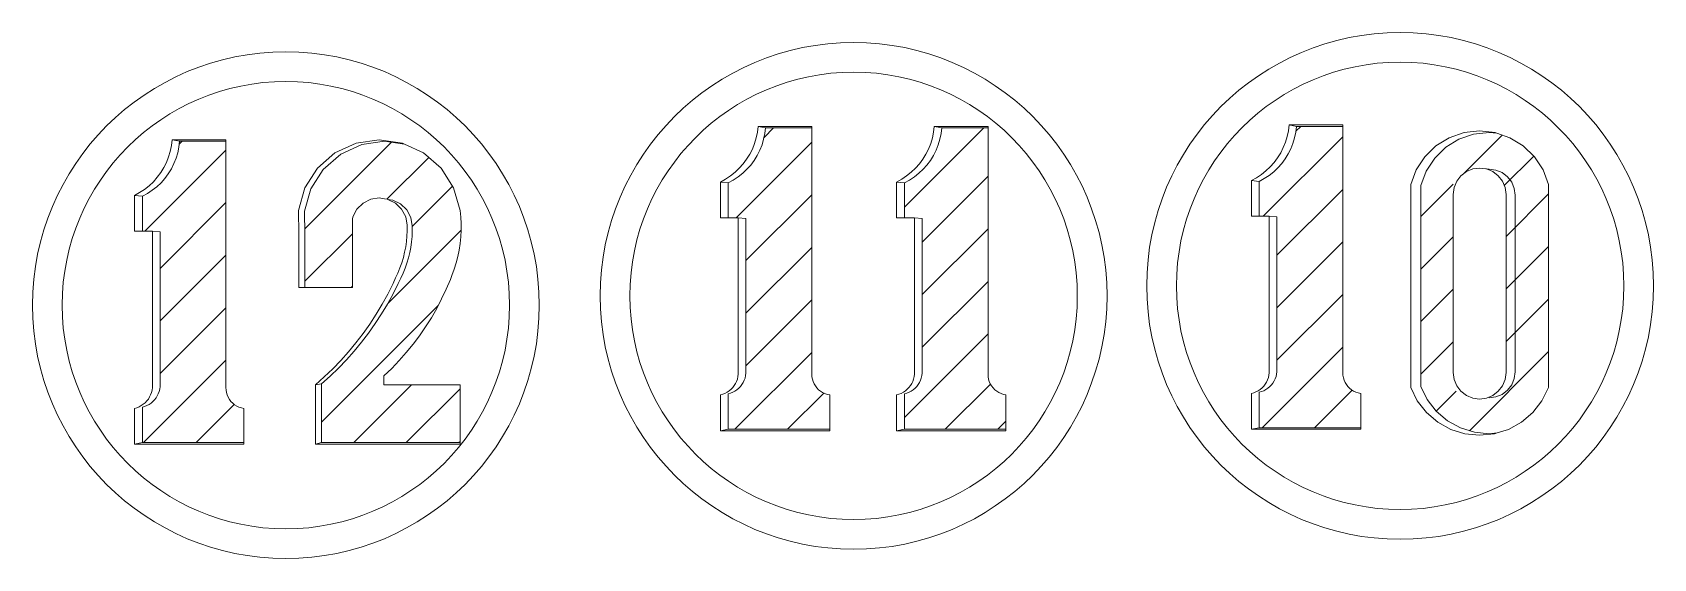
# Model space of a CAD drawing. Header units: inches. Extents: x 91 to 9019, y -381 to 2878.
# Drawn here: x 4569.5 to 4619.7, y 1417.7 to 1434 of the extents above; entities that cross this region are included whole.
import ezdxf

# ---------------------------------------------------------------- set-up
doc = ezdxf.new("R2010")
doc.units = ezdxf.units.IN
doc.header["$MEASUREMENT"] = 0
pattern_1 = [(45, (4025.287, 1972.0265), (-0.8148213, 0.8148213), [])]

msp = doc.modelspace()

# ---------------------------------------------------------------- hatches: boundary and pattern name
at = {"lineweight": 20}
h = msp.add_hatch(dxfattribs=at)
h.set_pattern_fill('ANSI31', color=256, scale=9.218651)
h.set_pattern_definition(pattern_1)
h.paths.add_polyline_path([(4610.498, 1422.831), (4610.428, 1422.864), (4610.363, 1422.905), (4610.303, 1422.954), (4610.249, 1423.009), (4610.203, 1423.07), (4610.163, 1423.136), (4610.132, 1423.207), (4610.11, 1423.28), (4610.096, 1423.356), (4610.091, 1423.433), (4610.091, 1431.074), (4608.658, 1431.074), (4608.637, 1430.895), (4608.6, 1430.719), (4608.548, 1430.547), (4608.482, 1430.38), (4608.401, 1430.219), (4608.307, 1430.066), (4608.2, 1429.922), (4608.08, 1429.787), (4607.95, 1429.664), (4607.809, 1429.552), (4607.659, 1429.453), (4607.501, 1429.367), (4607.501, 1428.285), (4607.813, 1428.285), (4608.051, 1428.268), (4608.051, 1423.464), (4608.041, 1423.389), (4608.023, 1423.316), (4607.998, 1423.246), (4607.965, 1423.178), (4607.926, 1423.115), (4607.88, 1423.056), (4607.828, 1423.002), (4607.771, 1422.953), (4607.709, 1422.911), (4607.642, 1422.876), (4607.573, 1422.848), (4607.501, 1422.827), (4607.501, 1421.728), (4610.647, 1421.728), (4610.647, 1422.791), (4610.571, 1422.807)])
h = msp.add_hatch(dxfattribs=at)
h.set_pattern_fill('ANSI31', color=256, scale=9.218651)
h.set_pattern_definition(pattern_1)
h.paths.add_polyline_path([(4575.868, 1422.369), (4575.798, 1422.402), (4575.733, 1422.443), (4575.673, 1422.492), (4575.619, 1422.547), (4575.572, 1422.608), (4575.533, 1422.675), (4575.502, 1422.745), (4575.479, 1422.819), (4575.466, 1422.895), (4575.461, 1422.972), (4575.461, 1430.612), (4574.027, 1430.612), (4574.006, 1430.433), (4573.97, 1430.257), (4573.918, 1430.085), (4573.851, 1429.918), (4573.771, 1429.758), (4573.676, 1429.605), (4573.569, 1429.46), (4573.45, 1429.326), (4573.319, 1429.202), (4573.179, 1429.09), (4573.029, 1428.991), (4572.871, 1428.906), (4572.871, 1427.823), (4573.183, 1427.823), (4573.42, 1427.806), (4573.42, 1423.002), (4573.41, 1422.928), (4573.393, 1422.855), (4573.367, 1422.784), (4573.335, 1422.717), (4573.295, 1422.653), (4573.249, 1422.594), (4573.198, 1422.54), (4573.14, 1422.492), (4573.078, 1422.45), (4573.012, 1422.415), (4572.943, 1422.386), (4572.871, 1422.366), (4572.871, 1421.266), (4576.016, 1421.266), (4576.016, 1422.329), (4575.941, 1422.345)])
h = msp.add_hatch(dxfattribs=at)
h.set_pattern_fill('ANSI31', color=256, scale=9.218651)
h.set_pattern_definition(pattern_1)
h.paths.add_polyline_path([(4582.722, 1423.062), (4580.363, 1423.062), (4580.363, 1423.34), (4580.604, 1423.57), (4580.835, 1423.809), (4581.056, 1424.058), (4581.267, 1424.316), (4581.466, 1424.582), (4581.655, 1424.856), (4581.833, 1425.138), (4581.998, 1425.426), (4582.152, 1425.722), (4582.293, 1426.023), (4582.422, 1426.33), (4582.465, 1426.449), (4582.538, 1426.642), (4582.601, 1426.838), (4582.653, 1427.037), (4582.695, 1427.238), (4582.726, 1427.441), (4582.747, 1427.646), (4582.757, 1427.851), (4582.756, 1428.057), (4582.745, 1428.262), (4582.722, 1428.467), (4582.524, 1429.163), (4582.136, 1429.774), (4581.591, 1430.251), (4581, 1430.523), (4580.382, 1430.612), (4579.672, 1430.509), (4579.021, 1430.21), (4578.481, 1429.738), (4578.097, 1429.133), (4577.901, 1428.443), (4577.908, 1427.727), (4577.908, 1426.077), (4579.385, 1426.077), (4579.385, 1428.245), (4579.523, 1428.506), (4579.715, 1428.693), (4579.953, 1428.812), (4580.217, 1428.853), (4580.382, 1428.826), (4580.481, 1428.812), (4580.485, 1428.81), (4580.643, 1428.785), (4580.879, 1428.667), (4581.069, 1428.483), (4581.193, 1428.249), (4581.24, 1427.989), (4581.24, 1427.822), (4581.233, 1427.654), (4581.217, 1427.488), (4581.193, 1427.322), (4581.161, 1427.158), (4581.121, 1426.995), (4581.073, 1426.835), (4581.017, 1426.677), (4580.954, 1426.522), (4580.884, 1426.37), (4580.806, 1426.196), (4580.645, 1425.876), (4580.472, 1425.563), (4580.287, 1425.256), (4580.091, 1424.956), (4579.884, 1424.664), (4579.667, 1424.38), (4579.439, 1424.104), (4579.2, 1423.837), (4578.952, 1423.579), (4578.694, 1423.33), (4578.427, 1423.092), (4578.427, 1421.266), (4582.722, 1421.266)])
h = msp.add_hatch(dxfattribs=at)
h.set_pattern_fill('ANSI31', color=256, scale=9.218651)
h.set_pattern_definition(pattern_1)
h.paths.add_polyline_path([(4594.035, 1422.785), (4593.965, 1422.818), (4593.9, 1422.859), (4593.84, 1422.907), (4593.786, 1422.962), (4593.739, 1423.023), (4593.7, 1423.09), (4593.669, 1423.16), (4593.646, 1423.234), (4593.632, 1423.31), (4593.628, 1423.387), (4593.628, 1431.027), (4592.194, 1431.027), (4592.173, 1430.849), (4592.136, 1430.673), (4592.085, 1430.5), (4592.018, 1430.333), (4591.938, 1430.173), (4591.843, 1430.02), (4591.736, 1429.875), (4591.617, 1429.741), (4591.486, 1429.617), (4591.345, 1429.506), (4591.195, 1429.406), (4591.037, 1429.321), (4591.037, 1428.238), (4591.35, 1428.238), (4591.587, 1428.221), (4591.587, 1423.417), (4591.577, 1423.343), (4591.559, 1423.27), (4591.534, 1423.199), (4591.502, 1423.132), (4591.462, 1423.068), (4591.416, 1423.009), (4591.364, 1422.955), (4591.307, 1422.907), (4591.245, 1422.865), (4591.179, 1422.83), (4591.109, 1422.802), (4591.037, 1422.781), (4591.037, 1421.681), (4594.183, 1421.681), (4594.183, 1422.744), (4594.108, 1422.76)])
h = msp.add_hatch(dxfattribs=at)
h.set_pattern_fill('ANSI31', color=256, scale=9.218651)
h.set_pattern_definition(pattern_1)
h.paths.add_polyline_path([(4599.499, 1422.785), (4599.429, 1422.818), (4599.364, 1422.859), (4599.304, 1422.907), (4599.25, 1422.962), (4599.203, 1423.023), (4599.164, 1423.09), (4599.133, 1423.16), (4599.11, 1423.234), (4599.097, 1423.31), (4599.092, 1423.387), (4599.092, 1431.027), (4597.658, 1431.027), (4597.637, 1430.849), (4597.601, 1430.673), (4597.549, 1430.5), (4597.483, 1430.333), (4597.402, 1430.173), (4597.308, 1430.02), (4597.2, 1429.875), (4597.081, 1429.741), (4596.95, 1429.617), (4596.81, 1429.506), (4596.66, 1429.406), (4596.502, 1429.321), (4596.502, 1428.238), (4596.814, 1428.238), (4597.051, 1428.221), (4597.051, 1423.417), (4597.041, 1423.343), (4597.024, 1423.27), (4596.998, 1423.199), (4596.966, 1423.132), (4596.926, 1423.068), (4596.881, 1423.009), (4596.829, 1422.955), (4596.771, 1422.907), (4596.709, 1422.865), (4596.643, 1422.83), (4596.574, 1422.802), (4596.502, 1422.781), (4596.502, 1421.681), (4599.647, 1421.681), (4599.647, 1422.744), (4599.572, 1422.76)])
h = msp.add_hatch(dxfattribs=at)
h.set_pattern_fill('ANSI31', color=256, scale=9.218651)
h.set_pattern_definition(pattern_1)
h.paths.add_polyline_path([(4612.512, 1429.238), (4612.512, 1423.01), (4612.714, 1422.601), (4612.993, 1422.241), (4613.34, 1421.944), (4613.738, 1421.723), (4614.173, 1421.587), (4614.627, 1421.541), (4614.876, 1421.566), (4615.232, 1421.678), (4615.635, 1421.901), (4615.984, 1422.2), (4616.267, 1422.564), (4616.47, 1422.977), (4616.47, 1429.267), (4616.301, 1429.721), (4616.036, 1430.127), (4615.689, 1430.466), (4615.276, 1430.72), (4614.87, 1430.86), (4614.627, 1430.887), (4614.15, 1430.834), (4613.695, 1430.678), (4613.286, 1430.426), (4612.942, 1430.091), (4612.68, 1429.688)])
h.paths.add_polyline_path([(4615.155, 1423.042), (4614.457, 1422.507), (4613.59, 1422.866), (4613.515, 1423.437), (4613.515, 1429.356), (4614.212, 1429.891), (4614.535, 1429.757), (4614.902, 1429.715), (4615.155, 1429.105)], flags=16)

# ---------------------------------------------------------------- linework, layer by layer
for p, q in [((4591.037, 1429.321), (4591.037, 1428.238)), ((4596.502, 1429.321), (4596.502, 1428.238)), ((4607.501, 1429.367), (4607.501, 1428.285)), ((4572.871, 1428.906), (4572.871, 1427.823)), ((4591.037, 1421.681), (4594.183, 1421.681)), ((4596.502, 1421.681), (4599.647, 1421.681)), ((4607.501, 1421.728), (4610.647, 1421.728)), ((4572.871, 1421.266), (4576.016, 1421.266))]:
    msp.add_line(p, q, dxfattribs=at)
for points in [[(4590.794, 1421.634), (4594.183, 1421.634), (4594.183, 1421.681), (4594.183, 1422.744), (4594.108, 1422.76), (4594.035, 1422.785), (4593.965, 1422.818), (4593.9, 1422.859), (4593.84, 1422.907), (4593.786, 1422.962), (4593.739, 1423.023), (4593.7, 1423.09), (4593.669, 1423.16), (4593.646, 1423.234), (4593.632, 1423.31), (4593.628, 1423.387), (4593.628, 1431.027), (4593.628, 1431.072), (4591.962, 1431.072), (4591.941, 1430.891), (4591.904, 1430.714), (4591.852, 1430.54), (4591.785, 1430.371), (4591.703, 1430.209), (4591.608, 1430.054), (4591.5, 1429.909), (4591.379, 1429.773), (4591.248, 1429.648), (4591.105, 1429.535), (4590.954, 1429.435), (4590.794, 1429.348), (4590.794, 1428.238), (4591.037, 1428.238), (4591.35, 1428.238), (4591.35, 1423.387), (4591.339, 1423.312), (4591.322, 1423.238), (4591.296, 1423.167), (4591.263, 1423.099), (4591.223, 1423.035), (4591.177, 1422.975), (4591.125, 1422.92), (4591.067, 1422.872), (4591.004, 1422.829), (4590.937, 1422.794), (4590.867, 1422.765), (4590.794, 1422.744), (4590.794, 1421.634), (4591.037, 1421.681), (4591.037, 1422.781), (4591.109, 1422.802), (4591.179, 1422.83), (4591.245, 1422.865), (4591.307, 1422.907), (4591.364, 1422.955), (4591.416, 1423.009), (4591.462, 1423.068), (4591.502, 1423.132), (4591.534, 1423.199), (4591.559, 1423.27), (4591.577, 1423.343), (4591.587, 1423.417), (4591.587, 1428.221), (4591.35, 1428.238)], [(4591.962, 1431.072), (4592.194, 1431.027), (4593.628, 1431.027)], [(4596.259, 1421.634), (4599.647, 1421.634), (4599.647, 1421.681), (4599.647, 1422.744), (4599.572, 1422.76), (4599.499, 1422.785), (4599.429, 1422.818), (4599.364, 1422.859), (4599.304, 1422.907), (4599.25, 1422.962), (4599.203, 1423.023), (4599.164, 1423.09), (4599.133, 1423.16), (4599.11, 1423.234), (4599.097, 1423.31), (4599.092, 1423.387), (4599.092, 1431.027), (4599.092, 1431.072), (4597.427, 1431.072), (4597.405, 1430.891), (4597.368, 1430.714), (4597.316, 1430.54), (4597.249, 1430.371), (4597.168, 1430.209), (4597.072, 1430.054), (4596.964, 1429.909), (4596.844, 1429.773), (4596.712, 1429.648), (4596.57, 1429.535), (4596.418, 1429.435), (4596.259, 1429.348), (4596.259, 1428.238), (4596.502, 1428.238), (4596.814, 1428.238), (4596.814, 1423.387), (4596.804, 1423.312), (4596.786, 1423.238), (4596.76, 1423.167), (4596.727, 1423.099), (4596.688, 1423.035), (4596.641, 1422.975), (4596.589, 1422.92), (4596.531, 1422.872), (4596.468, 1422.829), (4596.401, 1422.794), (4596.331, 1422.765), (4596.259, 1422.744), (4596.259, 1421.634), (4596.502, 1421.681), (4596.502, 1422.781), (4596.574, 1422.802), (4596.643, 1422.83), (4596.709, 1422.865), (4596.771, 1422.907), (4596.829, 1422.955), (4596.881, 1423.009), (4596.926, 1423.068), (4596.966, 1423.132), (4596.998, 1423.199), (4597.024, 1423.27), (4597.041, 1423.343), (4597.051, 1423.417), (4597.051, 1428.221), (4596.814, 1428.238)], [(4597.427, 1431.072), (4597.658, 1431.027), (4599.092, 1431.027)], [(4607.258, 1421.681), (4610.647, 1421.681), (4610.647, 1421.728), (4610.647, 1422.791), (4610.571, 1422.807), (4610.498, 1422.831), (4610.428, 1422.864), (4610.363, 1422.905), (4610.303, 1422.954), (4610.249, 1423.009), (4610.203, 1423.07), (4610.163, 1423.136), (4610.132, 1423.207), (4610.11, 1423.28), (4610.096, 1423.356), (4610.091, 1423.433), (4610.091, 1431.074), (4610.091, 1431.118), (4608.426, 1431.118), (4608.405, 1430.938), (4608.368, 1430.76), (4608.316, 1430.586), (4608.248, 1430.418), (4608.167, 1430.255), (4608.072, 1430.101), (4607.963, 1429.955), (4607.843, 1429.819), (4607.711, 1429.695), (4607.569, 1429.582), (4607.417, 1429.482), (4607.258, 1429.395), (4607.258, 1428.285), (4607.501, 1428.285), (4607.813, 1428.285), (4607.813, 1423.433), (4607.803, 1423.358), (4607.785, 1423.285), (4607.76, 1423.214), (4607.727, 1423.145), (4607.687, 1423.081), (4607.641, 1423.021), (4607.588, 1422.967), (4607.53, 1422.918), (4607.468, 1422.876), (4607.401, 1422.84), (4607.331, 1422.812), (4607.258, 1422.791), (4607.258, 1421.681), (4607.501, 1421.728), (4607.501, 1422.827), (4607.573, 1422.848), (4607.642, 1422.876), (4607.709, 1422.911), (4607.771, 1422.953), (4607.828, 1423.002), (4607.88, 1423.056), (4607.926, 1423.115), (4607.965, 1423.178), (4607.998, 1423.246), (4608.023, 1423.316), (4608.041, 1423.389), (4608.051, 1423.464), (4608.051, 1428.268), (4607.813, 1428.285)], [(4607.258, 1429.395), (4607.501, 1429.367), (4607.659, 1429.453), (4607.809, 1429.552), (4607.95, 1429.664), (4608.08, 1429.787), (4608.2, 1429.922), (4608.307, 1430.066), (4608.401, 1430.219), (4608.482, 1430.38), (4608.548, 1430.547), (4608.6, 1430.719), (4608.637, 1430.895), (4608.658, 1431.074)], [(4608.426, 1431.118), (4608.658, 1431.074), (4610.091, 1431.074)], [(4572.628, 1421.219), (4576.016, 1421.219), (4576.016, 1421.266), (4576.016, 1422.329), (4575.941, 1422.345), (4575.868, 1422.369), (4575.798, 1422.402), (4575.733, 1422.443), (4575.673, 1422.492), (4575.619, 1422.547), (4575.572, 1422.608), (4575.533, 1422.675), (4575.502, 1422.745), (4575.479, 1422.819), (4575.466, 1422.895), (4575.461, 1422.972), (4575.461, 1430.612), (4575.461, 1430.657), (4573.796, 1430.657), (4573.774, 1430.476), (4573.737, 1430.299), (4573.685, 1430.125), (4573.618, 1429.956), (4573.537, 1429.794), (4573.441, 1429.639), (4573.333, 1429.494), (4573.213, 1429.358), (4573.081, 1429.233), (4572.939, 1429.12), (4572.787, 1429.02), (4572.628, 1428.933), (4572.628, 1427.823), (4572.871, 1427.823), (4573.183, 1427.823), (4573.183, 1422.972), (4573.173, 1422.897), (4573.155, 1422.823), (4573.129, 1422.752), (4573.096, 1422.684), (4573.057, 1422.619), (4573.01, 1422.56), (4572.958, 1422.505), (4572.9, 1422.456), (4572.837, 1422.414), (4572.77, 1422.378), (4572.7, 1422.35), (4572.628, 1422.329), (4572.628, 1421.219), (4572.871, 1421.266), (4572.871, 1422.366), (4572.943, 1422.386), (4573.012, 1422.415), (4573.078, 1422.45), (4573.14, 1422.492), (4573.198, 1422.54), (4573.249, 1422.594), (4573.295, 1422.653), (4573.335, 1422.717), (4573.367, 1422.784), (4573.393, 1422.855), (4573.41, 1422.928), (4573.42, 1423.002), (4573.42, 1427.806), (4573.183, 1427.823)], [(4572.628, 1428.933), (4572.871, 1428.906), (4573.029, 1428.991), (4573.179, 1429.09), (4573.319, 1429.202), (4573.45, 1429.326), (4573.569, 1429.46), (4573.676, 1429.605), (4573.771, 1429.758), (4573.851, 1429.918), (4573.918, 1430.085), (4573.97, 1430.257), (4574.006, 1430.433), (4574.027, 1430.612)], [(4573.796, 1430.657), (4574.027, 1430.612), (4575.461, 1430.612)], [(4577.719, 1426.077), (4577.719, 1427.743), (4577.712, 1428.467), (4577.911, 1429.163), (4578.298, 1429.774), (4578.843, 1430.251), (4579.501, 1430.553), (4580.217, 1430.657), (4580.934, 1430.553), (4581, 1430.523), (4581.591, 1430.251), (4582.136, 1429.774), (4582.524, 1429.163), (4582.722, 1428.467), (4582.745, 1428.262), (4582.756, 1428.057), (4582.757, 1427.851), (4582.747, 1427.646), (4582.726, 1427.441), (4582.695, 1427.238), (4582.653, 1427.037), (4582.601, 1426.838), (4582.538, 1426.642), (4582.465, 1426.449), (4582.422, 1426.33), (4582.293, 1426.023), (4582.152, 1425.722), (4581.998, 1425.426), (4581.833, 1425.138), (4581.655, 1424.856), (4581.466, 1424.582), (4581.267, 1424.316), (4581.056, 1424.058), (4580.835, 1423.809), (4580.604, 1423.57), (4580.363, 1423.34), (4580.363, 1423.062), (4582.722, 1423.062), (4582.722, 1421.266), (4582.722, 1421.219), (4578.244, 1421.219)], [(4577.908, 1426.077), (4577.908, 1427.727), (4577.901, 1428.443), (4578.097, 1429.133), (4578.481, 1429.738), (4579.021, 1430.21), (4579.672, 1430.509), (4580.382, 1430.612), (4581, 1430.523)], [(4590.794, 1429.348), (4591.037, 1429.321), (4591.195, 1429.406), (4591.345, 1429.506), (4591.486, 1429.617), (4591.617, 1429.741), (4591.736, 1429.875), (4591.843, 1430.02), (4591.938, 1430.173), (4592.018, 1430.333), (4592.085, 1430.5), (4592.136, 1430.673), (4592.173, 1430.849), (4592.194, 1431.027)], [(4596.259, 1429.348), (4596.502, 1429.321), (4596.66, 1429.406), (4596.81, 1429.506), (4596.95, 1429.617), (4597.081, 1429.741), (4597.2, 1429.875), (4597.308, 1430.02), (4597.402, 1430.173), (4597.483, 1430.333), (4597.549, 1430.5), (4597.601, 1430.673), (4597.637, 1430.849), (4597.658, 1431.027)], [(4614.876, 1421.566), (4614.627, 1421.541), (4614.173, 1421.587), (4613.738, 1421.723), (4613.34, 1421.944), (4612.993, 1422.241), (4612.714, 1422.601), (4612.512, 1423.01), (4612.512, 1429.238), (4612.68, 1429.688), (4612.942, 1430.091), (4613.286, 1430.426), (4613.695, 1430.678), (4614.15, 1430.834), (4614.627, 1430.887), (4614.87, 1430.86)], [(4614.627, 1422.654), (4614.837, 1422.682), (4615.033, 1422.763), (4615.201, 1422.892), (4615.33, 1423.06), (4615.411, 1423.256), (4615.439, 1423.466), (4615.439, 1428.935), (4615.411, 1429.145), (4615.33, 1429.341), (4615.201, 1429.509), (4615.033, 1429.638), (4614.837, 1429.719), (4614.627, 1429.747), (4614.335, 1429.78), (4614.123, 1429.752), (4613.925, 1429.671), (4613.755, 1429.54), (4613.625, 1429.37), (4613.543, 1429.173), (4613.515, 1428.961), (4613.515, 1423.437)], [(4613.515, 1423.437), (4613.543, 1423.225), (4613.625, 1423.028), (4613.755, 1422.858), (4613.925, 1422.727), (4614.123, 1422.646), (4614.335, 1422.618), (4614.547, 1422.646), (4614.745, 1422.727), (4614.915, 1422.858), (4615.045, 1423.028), (4615.127, 1423.225), (4615.155, 1423.437), (4615.155, 1428.961), (4615.127, 1429.173), (4615.045, 1429.37), (4614.915, 1429.54), (4614.745, 1429.671), (4614.547, 1429.752), (4614.335, 1429.78)], [(4577.719, 1426.077), (4577.908, 1426.077), (4579.385, 1426.077), (4579.385, 1428.197), (4579.398, 1428.27), (4579.523, 1428.506), (4579.715, 1428.693), (4579.953, 1428.812), (4580.217, 1428.853), (4580.382, 1428.826), (4580.481, 1428.812), (4580.485, 1428.81)], [(4580.911, 1428.506), (4580.72, 1428.693), (4580.485, 1428.81), (4580.643, 1428.785), (4580.879, 1428.667), (4581.069, 1428.483), (4581.193, 1428.249), (4581.24, 1427.989), (4581.24, 1427.822), (4581.233, 1427.654), (4581.217, 1427.488), (4581.193, 1427.322), (4581.161, 1427.158), (4581.121, 1426.995), (4581.073, 1426.835), (4581.017, 1426.677), (4580.954, 1426.522), (4580.884, 1426.37), (4580.806, 1426.196), (4580.645, 1425.876), (4580.472, 1425.563), (4580.287, 1425.256), (4580.091, 1424.956), (4579.884, 1424.664), (4579.667, 1424.38), (4579.439, 1424.104), (4579.2, 1423.837), (4578.952, 1423.579), (4578.694, 1423.33), (4578.427, 1423.092)], [(4580.911, 1428.506), (4581.037, 1428.27), (4581.084, 1428.008), (4581.085, 1427.839), (4581.077, 1427.67), (4581.06, 1427.502), (4581.036, 1427.334), (4581.004, 1427.168), (4580.964, 1427.004), (4580.915, 1426.842), (4580.859, 1426.683), (4580.796, 1426.526), (4580.725, 1426.373), (4580.645, 1426.197), (4580.483, 1425.874), (4580.308, 1425.558), (4580.122, 1425.248), (4579.924, 1424.945), (4579.715, 1424.65), (4579.495, 1424.363), (4579.265, 1424.085), (4579.024, 1423.815), (4578.774, 1423.554), (4578.513, 1423.303), (4578.244, 1423.062), (4578.244, 1421.219), (4578.427, 1421.266), (4582.722, 1421.266)], [(4578.244, 1423.062), (4578.427, 1423.092), (4578.427, 1421.266)]]:
    msp.add_lwpolyline(points, dxfattribs=at)
msp.add_lwpolyline([(4615.984, 1422.2), (4615.635, 1421.901), (4615.232, 1421.678), (4614.876, 1421.566), (4614.793, 1421.54), (4614.335, 1421.494), (4613.877, 1421.54), (4613.438, 1421.678), (4613.035, 1421.901), (4612.685, 1422.2), (4612.403, 1422.564), (4612.2, 1422.977), (4612.2, 1429.267), (4612.369, 1429.721), (4612.634, 1430.127), (4612.981, 1430.466), (4613.394, 1430.72), (4613.853, 1430.878), (4614.335, 1430.931), (4614.817, 1430.878), (4614.87, 1430.86), (4615.276, 1430.72), (4615.689, 1430.466), (4616.036, 1430.127), (4616.301, 1429.721), (4616.47, 1429.267), (4616.47, 1422.977), (4616.267, 1422.564)], close=True, dxfattribs=at)
for centre, radius in [((4594.925, 1425.818), 7.858), ((4611.871, 1426.128), 7.858), ((4577.321, 1425.529), 7.858), ((4594.925, 1425.818), 6.936), ((4611.871, 1426.128), 6.936), ((4577.321, 1425.529), 6.936)]:
    msp.add_circle(centre, radius, dxfattribs=at)

doc.saveas('drawing.dxf')
